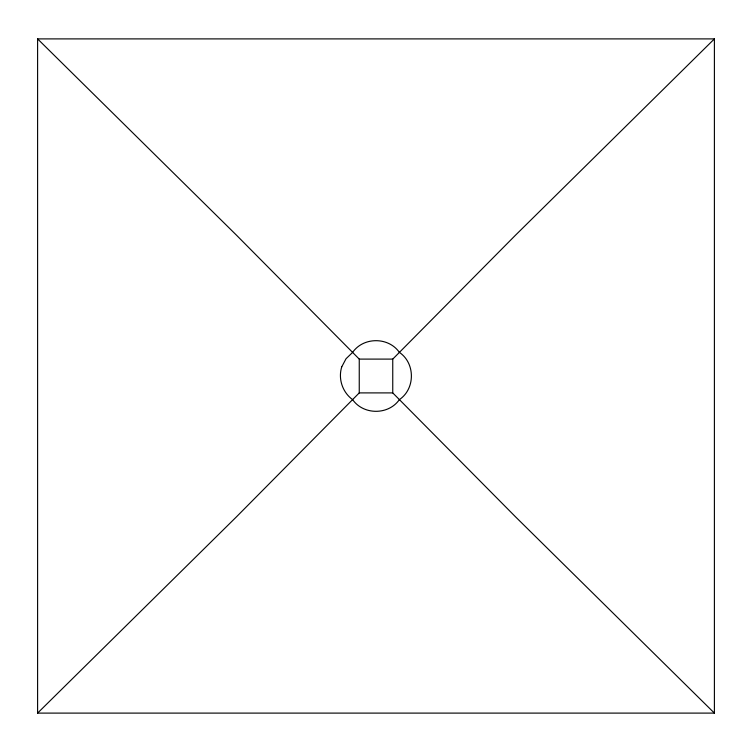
<?xml version="1.0" encoding="UTF-8"?>
<svg xmlns="http://www.w3.org/2000/svg" width="752" height="752" viewBox="0 0 752 752"><rect width="100%" height="100%" fill="white"/><g stroke="black" fill="none" stroke-linecap="round" stroke-linejoin="round"><path stroke-width="1.13" d="M37.6 38.897L236.448 235.15L359.249 359.099L359.249 392.901L236.448 516.85L37.6 713.103L37.6 38.897L714.4 38.897L714.4 713.103L37.6 713.103M714.4 713.103L515.552 516.85L392.751 392.901L392.751 359.099L515.552 235.15L714.4 38.897M359.249 359.099L392.751 359.099M359.249 392.901L392.751 392.901M341.756 366.826C337.986 378.726 342.423 392.149 352.472 399.528L352.613 399.603C363.432 415.217 388.568 415.217 399.387 399.603L399.528 399.528C415.339 388.69 415.339 363.31 399.528 352.472L399.387 352.397C388.568 336.783 363.432 336.783 352.613 352.397L346.052 358.713L341.756 366.826"/></g></svg>
